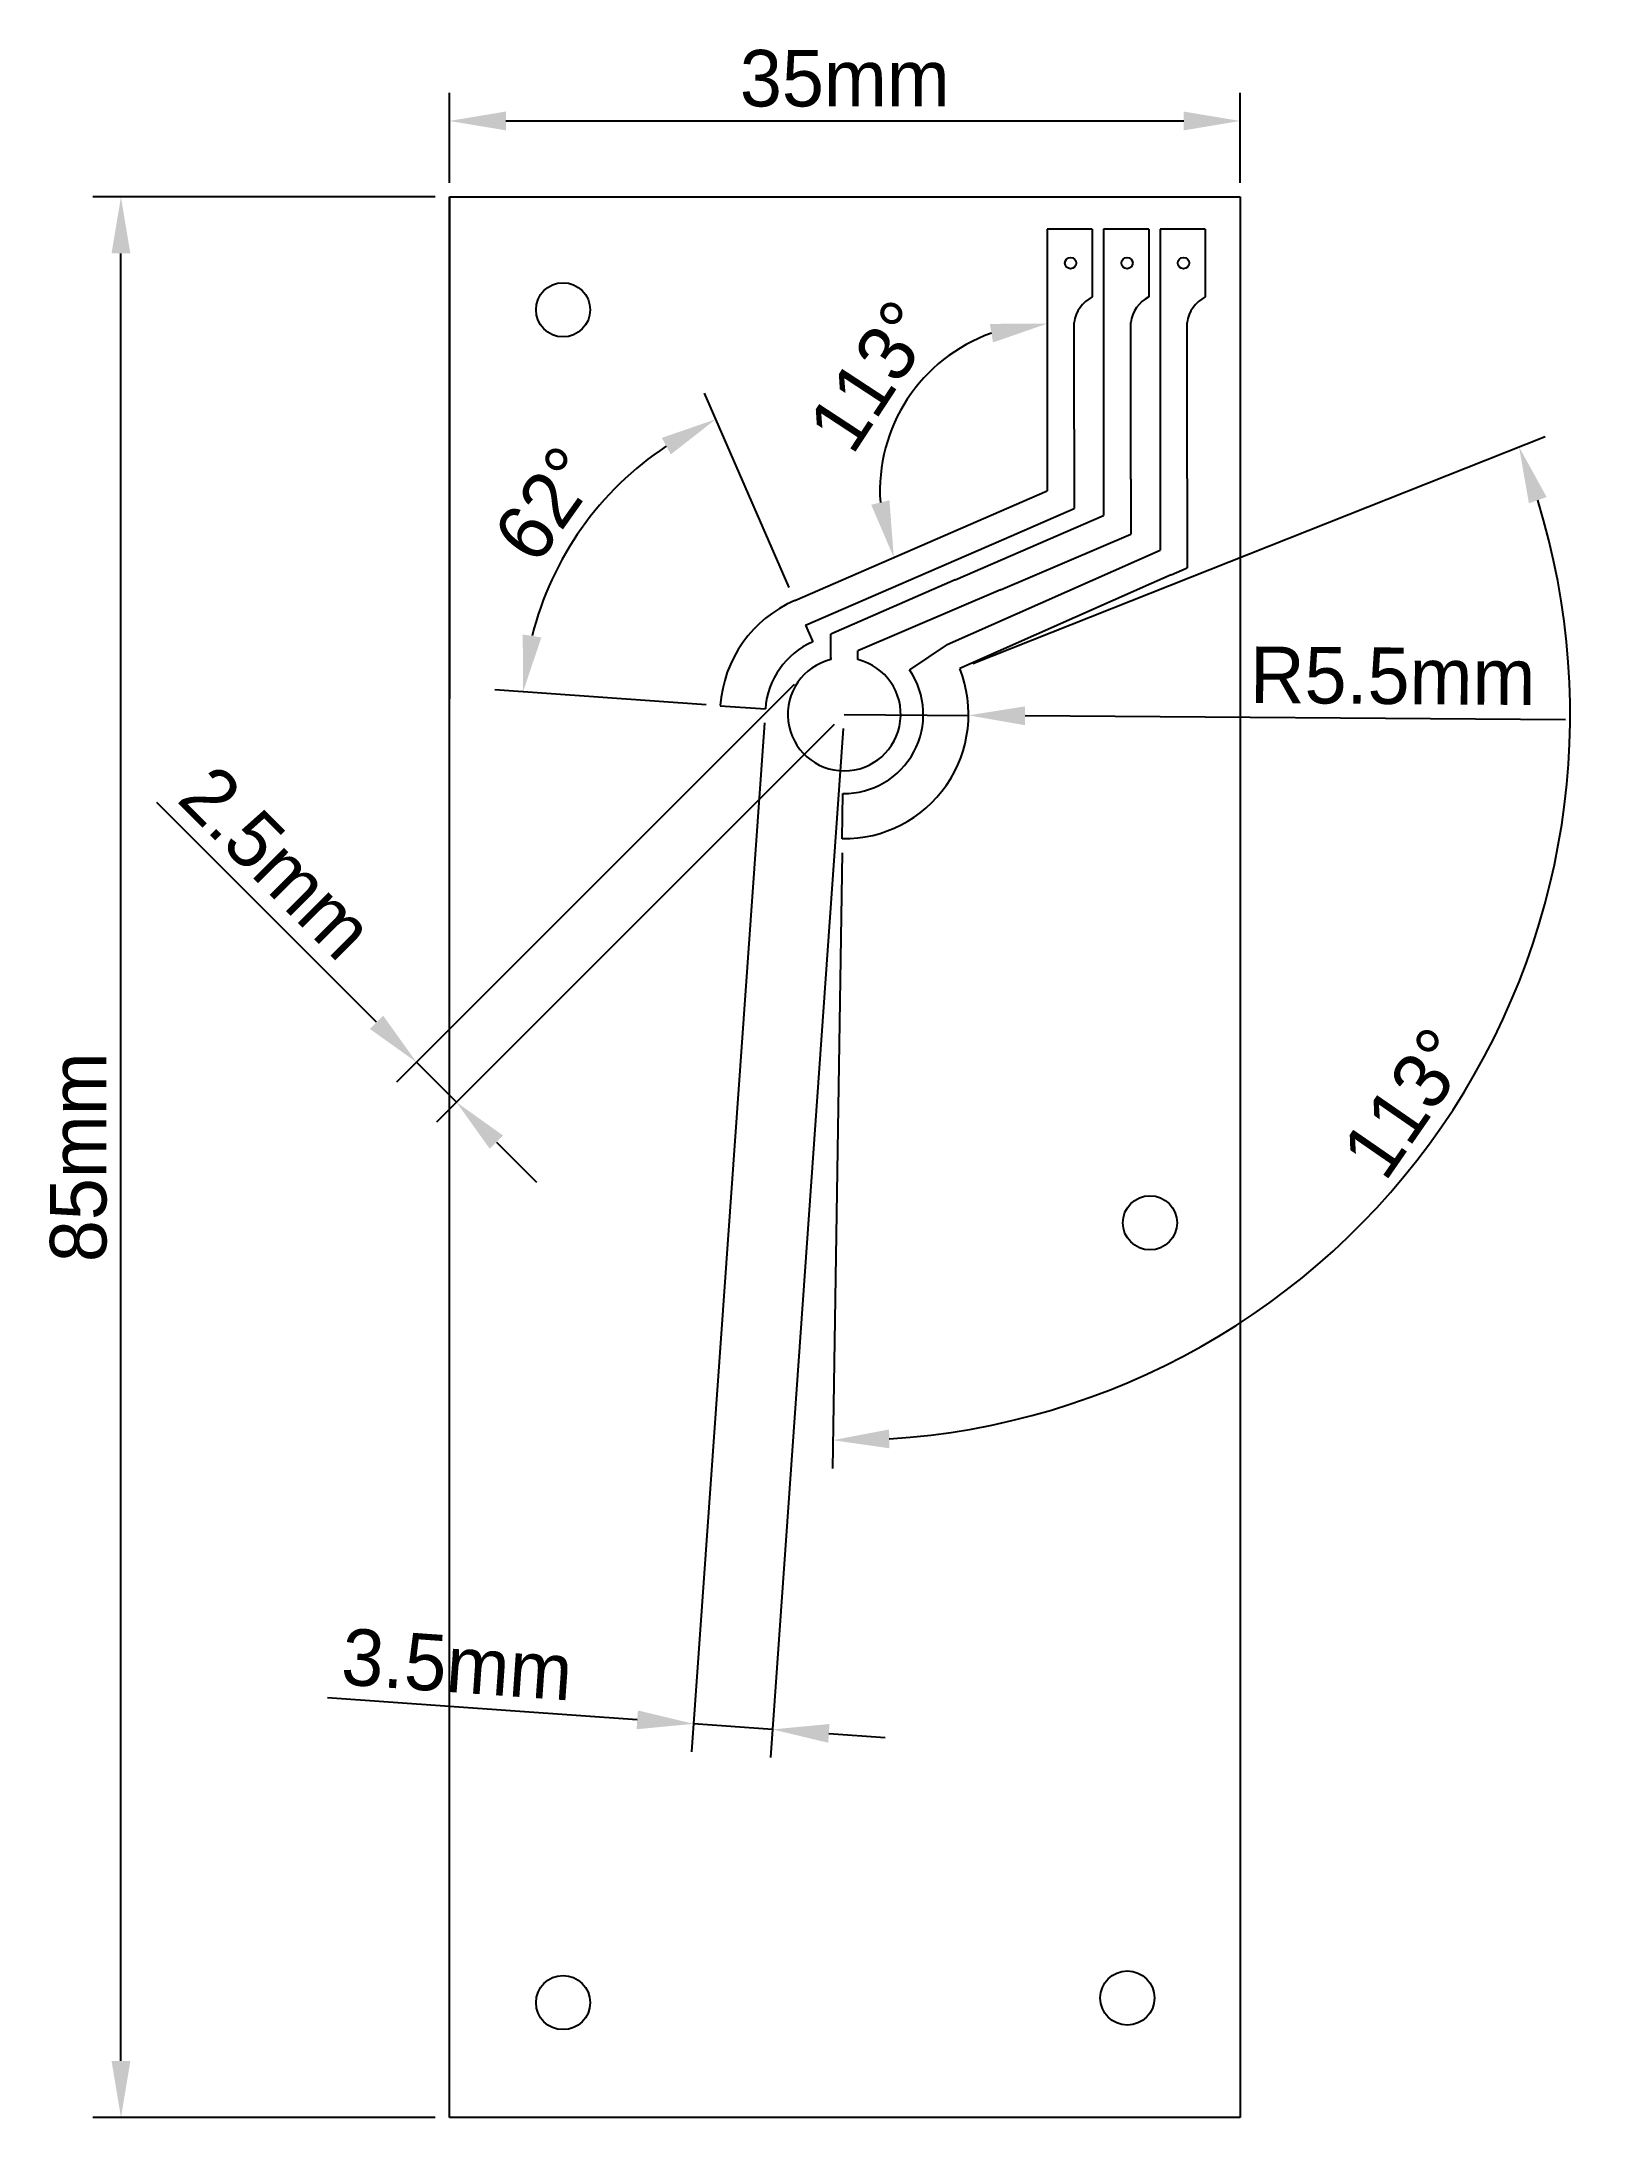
# Model space of a CAD drawing. Header units: millimetres. Extents: x 1298.9 to 1368.1, y 865.8 to 957.7.
import ezdxf

# ---------------------------------------------------------------- set-up
doc = ezdxf.new("R2010")
doc.units = ezdxf.units.MM
doc.layers.add('Plano del boceto 01', color=7, linetype='Continuous')
doc.dimstyles.new('ISO-25', dxfattribs={"dimtxt": 2.5, "dimasz": 2.5, "dimexe": 1.25, "dimexo": 0.625, "dimtad": 1, "dimtxsty": 'Standard', "dimcen": 2.5, "dimadec": 0, "dimazin": 0, "dimtfac": 1, "dimtmove": 0, "dimatfit": 3, "dimfxl": 1, "dimarcsym": 0})

# ---------------------------------------------------------------- blocks, each defined once
blk = doc.blocks.new('*D3')
at = {"color": 0, "lineweight": -2, "transparency": 16777216}
for p, q in [((1332.259, 929.261), (1314.655, 911.656)), ((1334.027, 927.494), (1316.422, 909.889)), ((1313.771, 914.308), (1304.048, 924.031)), ((1317.306, 910.773), (1315.538, 912.54)), ((1319.074, 909.005), (1320.842, 907.237))]:
    blk.add_line(p, q, dxfattribs=at)
at = {"color": 0, "transparency": 16777216}
for points in [[(1314.065, 914.603), (1313.476, 914.013), (1315.538, 912.54)], [(1319.369, 909.299), (1318.779, 908.71), (1317.306, 910.773)]]:
    blk.add_solid(points, dxfattribs=at)
at = {"layer": 'Defpoints', "color": 0, "transparency": 16777216}
for p in [(1332.701, 929.703), (1334.469, 927.936), (1315.538, 912.54)]:
    blk.add_point(p, dxfattribs=at)
at = {"color": 0, "transparency": 16777216, "insert": (1309.351, 921.379), "char_height": 2.5, "width": 5.41667, "attachment_point": 5, "rotation": 315}
blk.add_mtext('2.5mm', dxfattribs=at)
blk = doc.blocks.new('*D4')
at = {"color": 0, "lineweight": -2, "transparency": 16777216}
for p, q in [((1316.994, 951.462), (1316.994, 955.451)), ((1351.994, 951.462), (1351.994, 955.451)), ((1319.494, 954.201), (1349.494, 954.201))]:
    blk.add_line(p, q, dxfattribs=at)
at = {"color": 0, "transparency": 16777216}
for points in [[(1319.494, 954.618), (1319.494, 953.785), (1316.994, 954.201)], [(1349.494, 954.618), (1349.494, 953.785), (1351.994, 954.201)]]:
    blk.add_solid(points, dxfattribs=at)
at = {"layer": 'Defpoints', "color": 0, "transparency": 16777216}
for p in [(1351.994, 954.201), (1316.994, 950.837), (1351.994, 950.837)]:
    blk.add_point(p, dxfattribs=at)
at = {"color": 0, "transparency": 16777216, "insert": (1334.494, 956.076), "char_height": 2.5, "attachment_point": 5}
blk.add_mtext('35mm', dxfattribs=at)
blk = doc.blocks.new('*D5')
at = {"color": 0, "lineweight": -2, "transparency": 16777216}
for p, q in [((1316.369, 950.837), (1301.208, 950.837)), ((1302.458, 868.337), (1302.458, 948.337)), ((1316.369, 865.837), (1301.208, 865.837))]:
    blk.add_line(p, q, dxfattribs=at)
at = {"color": 0, "transparency": 16777216}
for points in [[(1302.041, 948.337), (1302.874, 948.337), (1302.458, 950.837)], [(1302.041, 868.337), (1302.874, 868.337), (1302.458, 865.837)]]:
    blk.add_solid(points, dxfattribs=at)
at = {"layer": 'Defpoints', "color": 0, "transparency": 16777216}
for p in [(1302.458, 950.837), (1316.994, 950.837), (1316.994, 865.837)]:
    blk.add_point(p, dxfattribs=at)
at = {"color": 0, "transparency": 16777216, "insert": (1300.583, 908.337), "char_height": 2.5, "attachment_point": 5, "rotation": 90}
blk.add_mtext('85mm', dxfattribs=at)
blk = doc.blocks.new('*D6')
at = {"color": 0, "lineweight": -2, "transparency": 16777216}
blk.add_arc((1343.447, 937.832), 7.399, 109.45241, 184.02751, dxfattribs=at)
at = {"color": 0, "transparency": 16777216}
for points in [[(1340.913, 945.22), (1341.054, 944.398), (1343.447, 945.231)], [(1336.471, 937.412), (1335.662, 937.213), (1336.661, 934.884)]]:
    blk.add_solid(points, dxfattribs=at)
at = {"layer": 'Defpoints', "color": 0, "transparency": 16777216}
for p in [(1343.447, 946.411), (1338.91, 943.676), (1343.447, 937.832), (1343.447, 937.832), (1332.277, 932.98)]:
    blk.add_point(p, dxfattribs=at)
at = {"color": 0, "transparency": 16777216, "insert": (1335.692, 942.918), "char_height": 2.5, "attachment_point": 5, "rotation": 56.73996}
blk.add_mtext('113°', dxfattribs=at)
blk = doc.blocks.new('*D7')
at = {"color": 0, "lineweight": -2, "transparency": 16777216}
for p, q in [((1340.163, 930.193), (1365.496, 940.235)), ((1334.373, 921.811), (1333.944, 894.564))]:
    blk.add_line(p, q, dxfattribs=at)
blk.add_arc((1334.469, 927.936), 32.126, 273.55747, 17.16392, dxfattribs=at)
at = {"color": 0, "transparency": 16777216}
for points in [[(1364.771, 937.278), (1365.557, 937.554), (1364.334, 939.774)], [(1336.472, 895.455), (1336.453, 896.288), (1333.963, 895.814)]]:
    blk.add_solid(points, dxfattribs=at)
at = {"layer": 'Defpoints', "color": 0, "transparency": 16777216}
for p in [(1339.582, 929.962), (1334.469, 927.936), (1334.383, 922.436), (1353.626, 902.146)]:
    blk.add_point(p, dxfattribs=at)
at = {"color": 0, "transparency": 16777216, "insert": (1359.358, 910.741), "char_height": 2.5, "attachment_point": 5, "rotation": 55.36069}
blk.add_mtext('113°', dxfattribs=at)
blk = doc.blocks.new('*D9')
at = {"color": 0, "lineweight": -2, "transparency": 16777216}
for p, q in [((1332.027, 933.553), (1328.291, 942.148)), ((1328.359, 928.366), (1319.01, 929.026))]:
    blk.add_line(p, q, dxfattribs=at)
blk.add_arc((1334.469, 927.936), 14.247, 123.5607, 165.89914, dxfattribs=at)
at = {"color": 0, "transparency": 16777216}
for points in [[(1326.394, 940.174), (1326.792, 939.442), (1328.789, 941.002)], [(1321.063, 931.341), (1320.24, 931.472), (1320.257, 928.938)]]:
    blk.add_solid(points, dxfattribs=at)
at = {"layer": 'Defpoints', "color": 0, "transparency": 16777216}
for p in [(1324.515, 938.129), (1332.277, 932.98), (1328.983, 928.322), (1334.469, 927.936)]:
    blk.add_point(p, dxfattribs=at)
at = {"color": 0, "transparency": 16777216, "insert": (1321.306, 937.245), "char_height": 2.5, "attachment_point": 5, "rotation": 54.72992}
blk.add_mtext('62°', dxfattribs=at)
blk = doc.blocks.new('*D10')
at = {"color": 0, "lineweight": -2, "transparency": 16777216}
for p, q in [((1334.469, 927.936), (1339.969, 927.894)), ((1366.39, 927.696), (1342.469, 927.875))]:
    blk.add_line(p, q, dxfattribs=at)
at = {"color": 0, "transparency": 16777216}
blk.add_solid([(1342.472, 928.292), (1342.466, 927.459), (1339.969, 927.894)], dxfattribs=at)
at = {"layer": 'Defpoints', "color": 0, "transparency": 16777216}
for p in [(1334.469, 927.936), (1339.969, 927.894)]:
    blk.add_point(p, dxfattribs=at)
at = {"color": 0, "transparency": 16777216, "insert": (1358.28, 929.632), "char_height": 2.5, "attachment_point": 5, "rotation": 359.56955}
blk.add_mtext(' R5.5mm', dxfattribs=at)
blk = doc.blocks.new('*D11')
at = {"color": 0, "lineweight": -2, "transparency": 16777216}
for p, q in [((1330.934, 927.559), (1327.715, 882.013)), ((1334.425, 927.312), (1331.206, 881.766)), ((1325.309, 883.436), (1311.594, 884.405)), ((1331.295, 883.013), (1327.803, 883.259)), ((1333.788, 882.837), (1336.282, 882.66))]:
    blk.add_line(p, q, dxfattribs=at)
at = {"color": 0, "transparency": 16777216}
for points in [[(1325.339, 883.851), (1325.28, 883.02), (1327.803, 883.259)], [(1333.818, 883.252), (1333.759, 882.421), (1331.295, 883.013)]]:
    blk.add_solid(points, dxfattribs=at)
at = {"layer": 'Defpoints', "color": 0, "transparency": 16777216}
for p in [(1330.978, 928.182), (1334.469, 927.936), (1327.803, 883.259)]:
    blk.add_point(p, dxfattribs=at)
at = {"color": 0, "transparency": 16777216, "insert": (1317.337, 885.879), "char_height": 2.5, "attachment_point": 5, "rotation": 355.95771}
blk.add_mtext('3.5mm        ', dxfattribs=at)

msp = doc.modelspace()

# ---------------------------------------------------------------- linework, layer by layer
at = {"layer": 'Plano del boceto 01'}
for p, q in [((1316.994, 865.837), (1316.994, 950.837)), ((1316.994, 950.837), (1316.994, 928.618)), ((1316.994, 950.837), (1351.994, 950.837)), ((1351.994, 950.837), (1351.994, 865.837)), ((1343.447, 949.411), (1343.447, 946.411)), ((1345.447, 949.411), (1343.447, 949.411)), ((1345.447, 949.411), (1345.447, 946.411)), ((1347.947, 949.411), (1345.947, 949.411)), ((1345.947, 949.411), (1345.947, 946.411)), ((1347.947, 949.411), (1347.947, 946.411)), ((1350.447, 949.411), (1348.447, 949.411)), ((1348.447, 949.411), (1348.447, 946.411)), ((1350.447, 949.411), (1350.447, 946.411)), ((1343.447, 946.411), (1343.447, 937.832)), ((1345.947, 946.411), (1345.947, 936.738)), ((1348.447, 946.411), (1348.447, 935.208)), ((1344.647, 940.566), (1344.647, 945.278)), ((1347.147, 938.34), (1347.147, 945.278)), ((1349.647, 938.379), (1349.647, 945.278)), ((1344.647, 940.566), (1344.647, 937.045)), ((1347.147, 938.34), (1347.147, 935.911)), ((1349.647, 938.379), (1349.647, 934.427)), ((1332.277, 932.98), (1343.447, 937.832)), ((1339.381, 933.885), (1345.947, 936.738)), ((1341.534, 935.693), (1344.647, 937.045)), ((1332.755, 931.879), (1341.534, 935.693)), ((1341.39, 933.45), (1347.147, 935.911)), ((1339.019, 931.025), (1348.447, 935.208)), ((1348.934, 934.111), (1349.647, 934.427)), ((1339.381, 933.885), (1333.871, 931.492)), ((1348.065, 933.725), (1339.582, 929.962)), ((1348.934, 934.111), (1348.065, 933.725)), ((1341.39, 933.45), (1335.07, 930.747)), ((1332.755, 931.879), (1333.073, 931.145)), ((1333.87, 930.363), (1333.871, 931.492)), ((1335.07, 930.591), (1335.07, 930.747)), ((1339.019, 931.025), (1337.364, 929.903)), ((1333.869, 930.436), (1333.87, 930.363)), ((1333.87, 930.436), (1333.869, 930.436)), ((1335.07, 930.362), (1335.07, 930.591)), ((1328.983, 928.322), (1330.978, 928.182)), ((1334.383, 922.436), (1334.413, 924.436)), ((1351.994, 865.837), (1316.994, 865.837))]:
    msp.add_line(p, q, dxfattribs=at)
for centre, radius in [((1344.485, 947.911), 0.25), ((1346.985, 947.911), 0.25), ((1349.485, 947.911), 0.25), ((1322.027, 945.843), 1.199), ((1347.999, 905.434), 1.199), ((1322.027, 870.924), 1.199), ((1347, 871.126), 1.199)]:
    msp.add_circle(centre, radius, dxfattribs=at)
for centre, radius, start, end in [((1346.113, 945.092), 1.478, 116.78428, 172.78428), ((1348.613, 945.092), 1.478, 116.78428, 172.78428), ((1351.113, 945.092), 1.478, 116.78428, 172.78428), ((1334.469, 927.936), 5.5, 113.49405, 175.96578), ((1334.469, 927.936), 3.5, 113.50213, 175.95771), ((1334.469, 927.936), 2.5, 103.86307, 76.08999), ((1334.469, 927.936), 5.5, 269.09765, 21.62374), ((1334.469, 927.936), 3.5, 269.07413, 34.20349)]:
    msp.add_arc(centre, radius, start, end, dxfattribs=at)

# ---------------------------------------------------------------- dimensions: what is measured, and where the dimension line sits
dim = msp.add_linear_dim(base=(1351.994, 954.201), p1=(1316.994, 950.837), p2=(1351.994, 950.837), text='<>mm', dimstyle='ISO-25')
dim.commit()
dim.dimension.update_dxf_attribs({"geometry": '*D4', "text_midpoint": (1334.494, 956.076)})
dim = msp.add_linear_dim(base=(1302.458, 950.837), p1=(1316.994, 865.837), p2=(1316.994, 950.837), angle=90, text='<>mm', dimstyle='ISO-25')
dim.commit()
dim.dimension.update_dxf_attribs({"geometry": '*D5', "text_midpoint": (1300.583, 908.337)})
dim = msp.add_angular_dim_2l(base=(1338.91, 943.676), line1=((1343.447, 946.411), (1343.447, 937.832)), line2=((1332.277, 932.98), (1343.447, 937.832)), dimstyle='ISO-25')
dim.commit()
dim.dimension.update_dxf_attribs({"geometry": '*D6', "text_midpoint": (1335.692, 942.918)})
for base, p1, p2, picture, middle in [((1324.515, 938.129), (1332.277, 932.98), (1328.983, 928.322), '*D9', (1321.306, 937.245)), ((1353.626, 902.146), (1334.383, 922.436), (1339.582, 929.962), '*D7', (1359.358, 910.741))]:
    dim = msp.add_angular_dim_3p(base=base, center=(1334.469, 927.936), p1=p1, p2=p2, dimstyle='ISO-25')
    dim.commit()
    dim.dimension.update_dxf_attribs({"geometry": picture, "text_midpoint": middle})
dim = msp.add_radius_dim(center=(1334.469, 927.936), mpoint=(1339.969, 927.894), text=' R5.5mm', dimstyle='ISO-25')
dim.commit()
dim.dimension.update_dxf_attribs({"geometry": '*D10', "text_midpoint": (1358.266, 927.757), "dimtype": 164})
for p2, distance, text, picture, middle in [((1332.701, 929.703), 24.272, '2.5mm', '*D3', (1309.351, 921.379)), ((1330.978, 928.182), 45.035, '3.5mm        ', '*D11', (1317.337, 885.879))]:
    dim = msp.add_aligned_dim(p1=(1334.469, 927.936), p2=p2, distance=distance, text=text, dimstyle='ISO-25')
    dim.commit()
    dim.dimension.update_dxf_attribs({"geometry": picture, "text_midpoint": middle})

doc.saveas('drawing.dxf')
